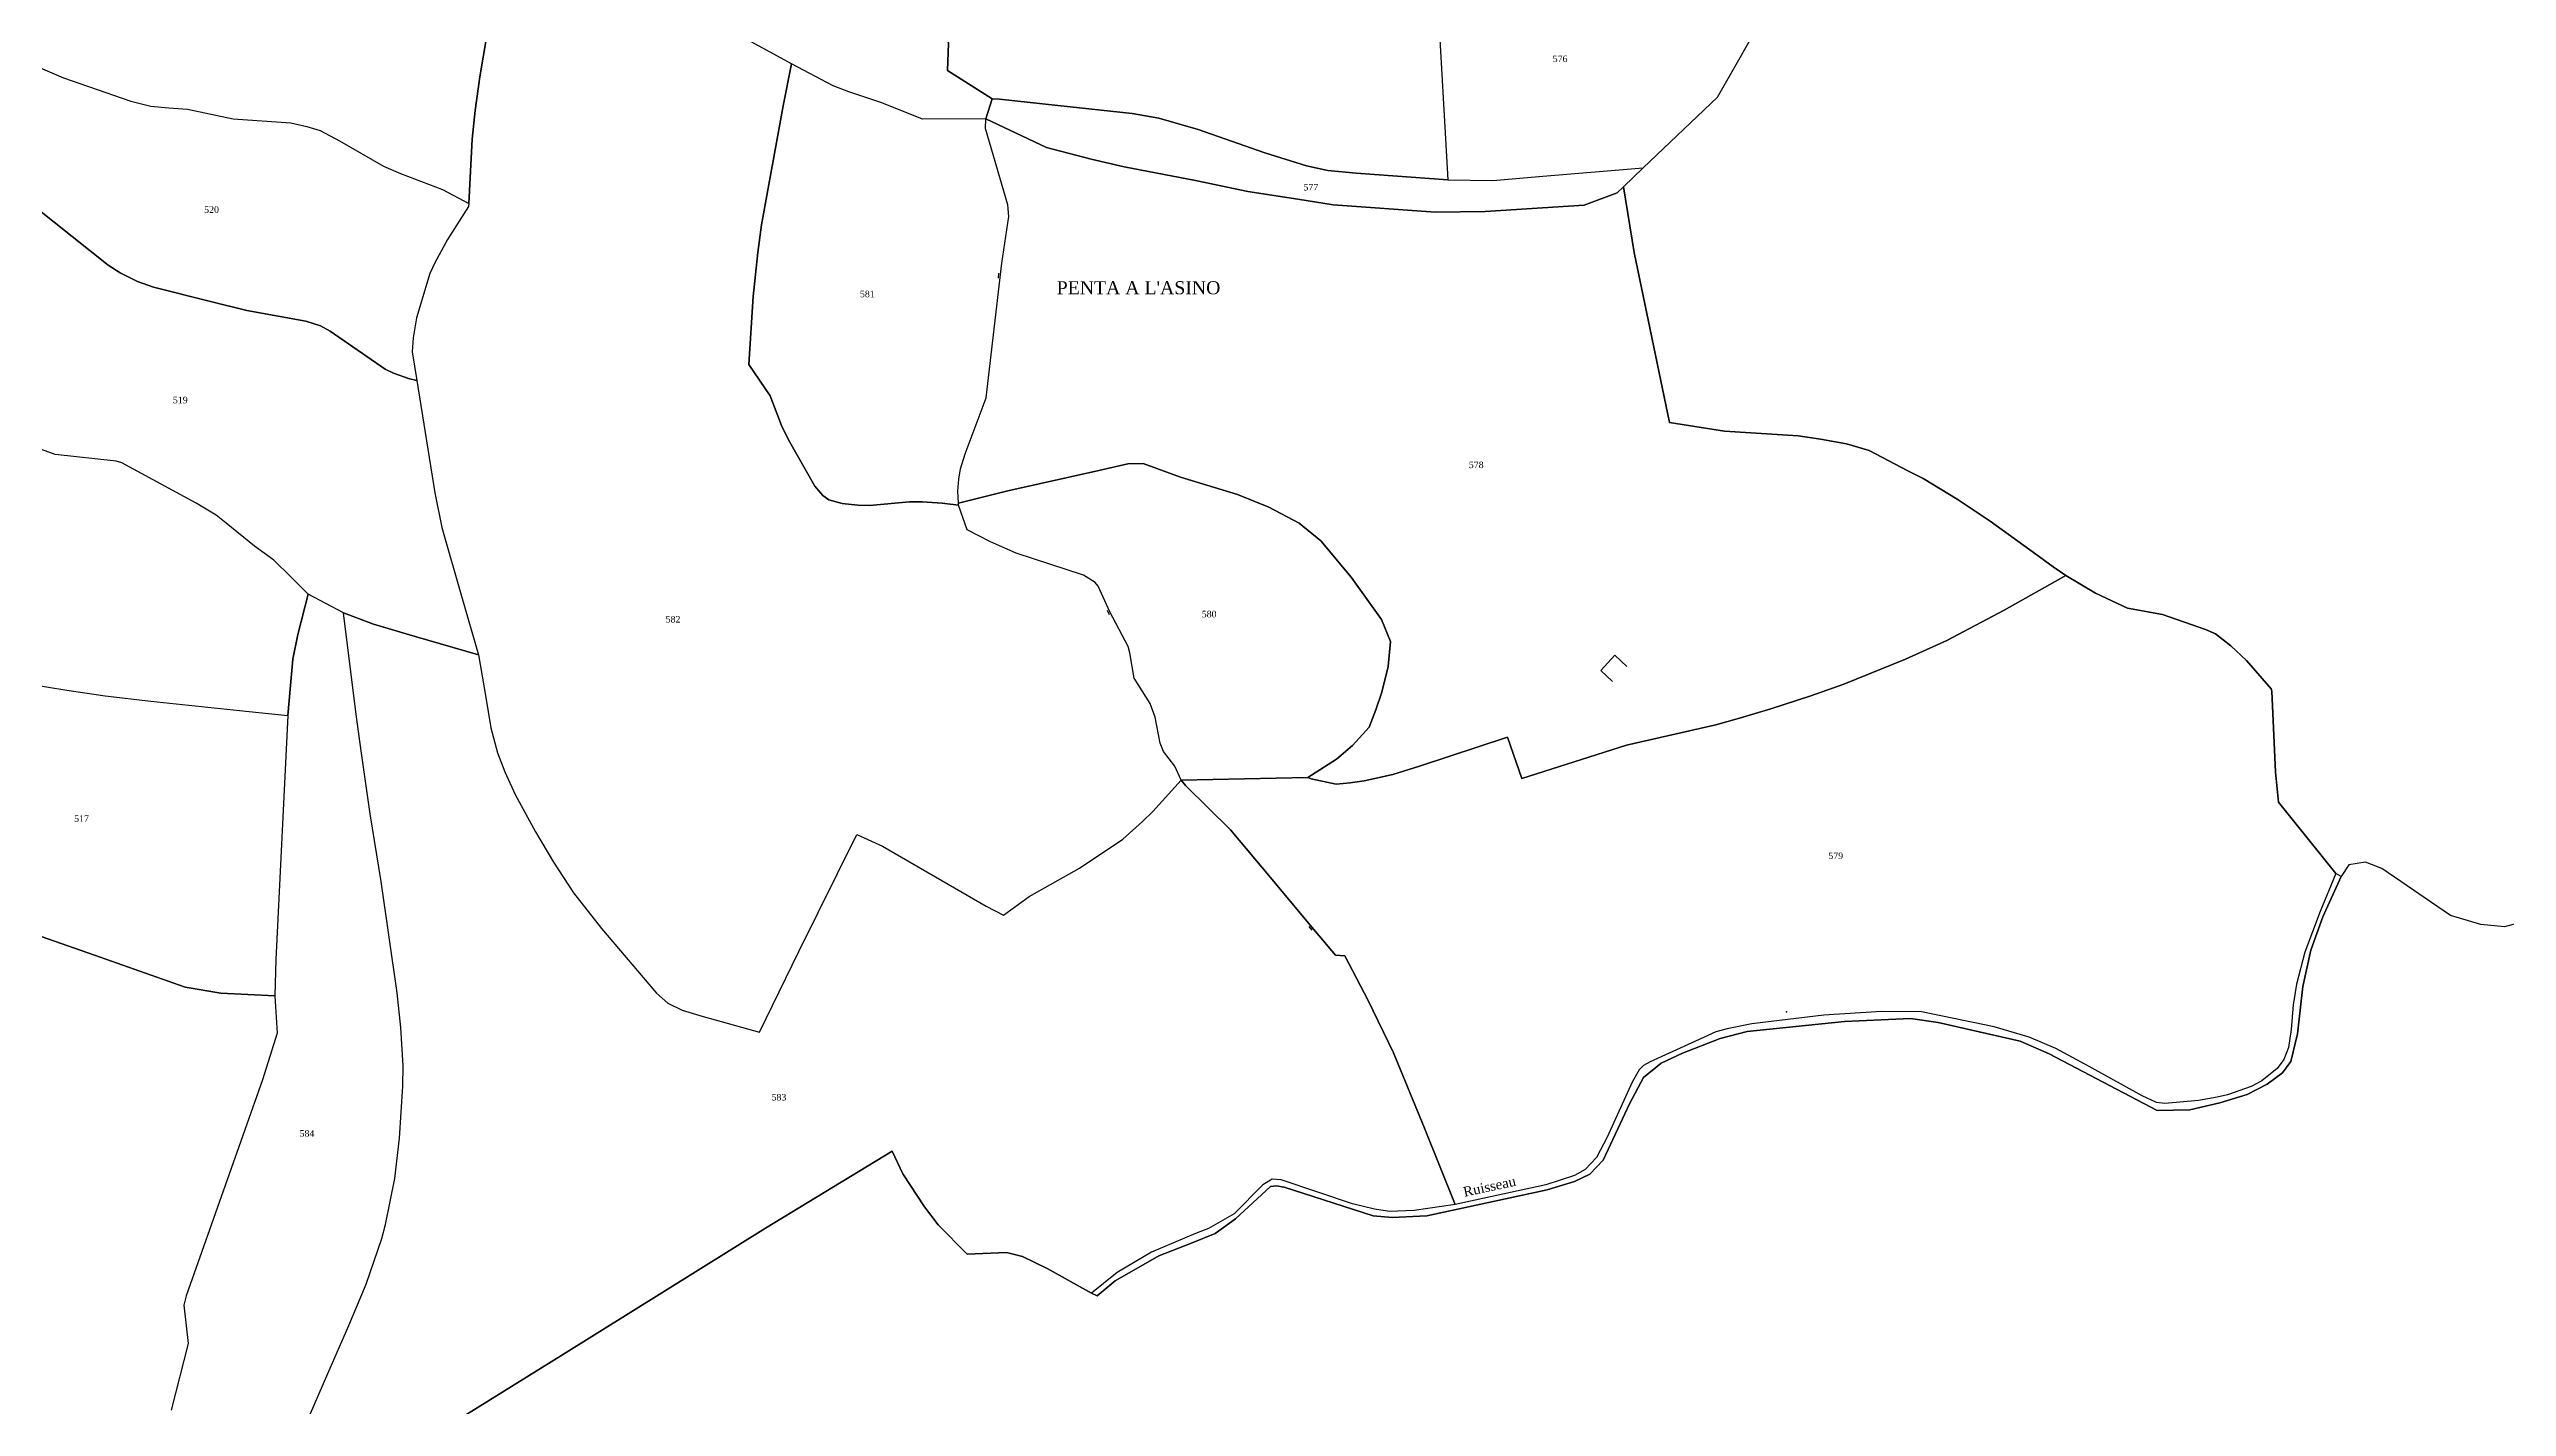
# Model space of a CAD drawing. Extents: x 1208104 to 1212743, y 6150498 to 6153217.
# Drawn here: x 1210997 to 1211749, y 6151159 to 6151575 of the extents above; entities that cross this region are included whole.
import ezdxf

# ---------------------------------------------------------------- set-up
doc = ezdxf.new("R2010")
doc.units = 0
doc.linetypes.add('CONTINU', pattern=[0])
doc.layers.get('0').update_dxf_attribs({"linetype": 'CONTINU'})
for name, color, linetype in [('1FLECHEFL', 7, 'CONTINU'), ('1LIEUDIT', 7, 'CONTINU'), ('1PARCELLE', 7, 'CONTINU'), ('1SECTION', 7, 'CONTINU'), ('1SUBDSECT', 7, 'CONTINU'), ('1TRONFLUV', 7, 'CONTINU'), ('3FISCLINE', 7, 'CONTINUOUS'), ('3LIEUDITTEX', 7, 'CONTINU'), ('3MURNONMI', 7, 'CONTINU'), ('3PARCELLETEX', 7, 'CONTINU'), ('3TRONFLUVTEX', 7, 'CONTINU')]:
    doc.layers.add(name, color=color, linetype=linetype)
doc.styles.get("Standard").update_dxf_attribs({"font": 'Times New Roman'})

# ---------------------------------------------------------------- blocks, each defined once
blk = doc.blocks.new('FLECHRU1')
blk.add_point((0, 0))
blk = doc.blocks.new('MURNOMI')
blk.add_line((-0.75, 0.5), (0.75, 0.5))

msp = doc.modelspace()

# ---------------------------------------------------------------- linework, layer by layer
at = {"layer": '1LIEUDIT'}
for points in [[(1211059.18, 6151115.89), (1211154.41, 6151175.04), (1211216.24, 6151213.57), (1211254.95, 6151237.16), (1211258.24, 6151230.19), (1211264.83, 6151220.09), (1211269.05, 6151214.62), (1211277.97, 6151205.64), (1211289.96, 6151206.11), (1211294.88, 6151204.93), (1211302.41, 6151201.21), (1211316.03, 6151193.7), (1211317.75, 6151192.86), (1211323.2, 6151197.44), (1211336.57, 6151205.18), (1211346.81, 6151209.06), (1211353.8, 6151211.97), (1211360.02, 6151216.43), (1211370.75, 6151226.35), (1211372.57, 6151226.57), (1211374.9, 6151226.17), (1211402.24, 6151217.36), (1211407.96, 6151216.82), (1211418.66, 6151217.39), (1211455.47, 6151225.31), (1211463.84, 6151227.86), (1211468.53, 6151230.09), (1211472.64, 6151234.42), (1211480.77, 6151251.91), (1211484.89, 6151259.75), (1211490.33, 6151264.08), (1211496.85, 6151267.2), (1211508.36, 6151271.65), (1211516.63, 6151273.76), (1211546.44, 6151276.9), (1211566.64, 6151277.76), (1211575.13, 6151276.59), (1211600.25, 6151270.85), (1211609.09, 6151266.97), (1211642.15, 6151249.63), (1211652.16, 6151249.85), (1211661.34, 6151251.95), (1211669.71, 6151254.51), (1211675.86, 6151257.65), (1211680.52, 6151261.13), (1211683.1, 6151264.58), (1211685.13, 6151273.09), (1211686.72, 6151287.55), (1211689.23, 6151298.75), (1211692.91, 6151308.95), (1211698.45, 6151321.25), (1211696.88, 6151322.12), (1211679.29, 6151343.99), (1211678.39, 6151353.17), (1211677.26, 6151377.95), (1211677.03, 6151378.74), (1211669.45, 6151387.38), (1211664.73, 6151391.87), (1211660, 6151395.52), (1211656.95, 6151396.89), (1211643.82, 6151401.48), (1211633.12, 6151403.43), (1211623.24, 6151408.02), (1211614.18, 6151413.41), (1211610.29, 6151416.07), (1211605.02, 6151419.97), (1211591.02, 6151430.05), (1211580.94, 6151436.76), (1211570.5, 6151443.08), (1211565.89, 6151445.41), (1211553.97, 6151451.63), (1211547.04, 6151453.7), (1211539.15, 6151455.17), (1211532.3, 6151456.16), (1211509.73, 6151457.57), (1211492.85, 6151460.26), (1211482.09, 6151512.23), (1211478.83, 6151532.35), (1211484.83, 6151538.21), (1211507.54, 6151559.82), (1211523.2, 6151587.17)], [(1211130.85, 6151578.07), (1211128.78, 6151566.04), (1211127.35, 6151555.74), (1211126.4, 6151547), (1211125.44, 6151527.32), (1211125.25, 6151526.34), (1211118.84, 6151516.27), (1211115, 6151509.14), (1211113.48, 6151505.82), (1211109.35, 6151492.26), (1211108.37, 6151486.12), (1211108.03, 6151481.9), (1211109.47, 6151473.04), (1211114.99, 6151438.73), (1211117.12, 6151428.05), (1211123.2, 6151407.03), (1211128.37, 6151389.13), (1211108.96, 6151394.72), (1211096.19, 6151398.54), (1211087, 6151401.93), (1211076.26, 6151407.72), (1211073.06, 6151395.34), (1211071.55, 6151387.83), (1211070.02, 6151370.53), (1211066.37, 6151295.83), (1211065.97, 6151284.72), (1211049.48, 6151285.53), (1211038.6, 6151287.42), (1211010.81, 6151297.16), (1210988.41, 6151304.98)], [(1211130.85, 6151578.07), (1211128.78, 6151566.04), (1211127.35, 6151555.74), (1211126.4, 6151547), (1211125.44, 6151527.32), (1211125.25, 6151526.34), (1211118.84, 6151516.27), (1211115, 6151509.14), (1211113.48, 6151505.82), (1211109.35, 6151492.26), (1211108.37, 6151486.12), (1211108.03, 6151481.9), (1211109.47, 6151473.04), (1211114.99, 6151438.73), (1211117.12, 6151428.05), (1211123.2, 6151407.03), (1211128.37, 6151389.13), (1211108.96, 6151394.72), (1211096.19, 6151398.54), (1211087, 6151401.93), (1211076.26, 6151407.72), (1211073.06, 6151395.34), (1211071.55, 6151387.83), (1211070.02, 6151370.53), (1211066.37, 6151295.83), (1211065.97, 6151284.72), (1211049.48, 6151285.53), (1211038.6, 6151287.42), (1211010.81, 6151297.16), (1210988.41, 6151304.98)]]:
    msp.add_lwpolyline(points, dxfattribs=at)
at = {"layer": '1PARCELLE'}
for points in [[(1211267.19, 6151630.72), (1211268.21, 6151606.91), (1211270.56, 6151587.64), (1211272.22, 6151576.23), (1211271.86, 6151567.95), (1211285.57, 6151559.32), (1211283.61, 6151553.15), (1211264.25, 6151553.1), (1211251.79, 6151558.06), (1211241.72, 6151561.44), (1211236.89, 6151563.33), (1211224.19, 6151570.06), (1211197.46, 6151584.62), (1211191.43, 6151588.14), (1211208.56, 6151616.8), (1211209.72, 6151619.8), (1211212.89, 6151631.86), (1211218.84, 6151630.6), (1211227.06, 6151626.51), (1211234.85, 6151622.4), (1211238.68, 6151637.98), (1211267.19, 6151630.72)], [(1211421.4, 6151602.09), (1211421.85, 6151590.17), (1211425.02, 6151534.56), (1211396.95, 6151536.55), (1211388.27, 6151537.38), (1211381.76, 6151538.84), (1211369.05, 6151542.81), (1211348.59, 6151549.93), (1211336.54, 6151553.42), (1211328.42, 6151554.86), (1211305.67, 6151557.26), (1211287.85, 6151559.24), (1211285.57, 6151559.32), (1211271.86, 6151567.95), (1211272.22, 6151576.23), (1211270.56, 6151587.64), (1211268.21, 6151606.91), (1211267.19, 6151630.72), (1211308.68, 6151623.29), (1211334.07, 6151618.8), (1211362.14, 6151613.88), (1211390.64, 6151608.1), (1211421.4, 6151602.09)], [(1211421.4, 6151602.09), (1211421.85, 6151590.17), (1211425.02, 6151534.56), (1211438.86, 6151534.33), (1211454.16, 6151535.67), (1211484.83, 6151538.21), (1211507.54, 6151559.82), (1211523.2, 6151587.17), (1211523.79, 6151599.52), (1211499.76, 6151596.41), (1211450.4, 6151599.93), (1211421.4, 6151602.09)], [(1211283.61, 6151553.15), (1211264.25, 6151553.1), (1211251.79, 6151558.06), (1211241.72, 6151561.44), (1211236.89, 6151563.33), (1211224.19, 6151570.06), (1211221.63, 6151557.13), (1211214.98, 6151520.7), (1211213.82, 6151512.26), (1211212.47, 6151498.82), (1211211.12, 6151478), (1211217.66, 6151468.38), (1211221.1, 6151459.36), (1211223.23, 6151454.97), (1211231.32, 6151440.69), (1211233.74, 6151437.85), (1211235.59, 6151436.59), (1211239.69, 6151435.48), (1211244.41, 6151434.92), (1211248.01, 6151434.84), (1211260.24, 6151435.91), (1211264.16, 6151435.9), (1211270.25, 6151435.5), (1211275.24, 6151434.89), (1211275.23, 6151435.58), (1211275.07, 6151439.21), (1211275.38, 6151442.84), (1211275.89, 6151446.08), (1211277.28, 6151450.65), (1211283.78, 6151467.81), (1211288.51, 6151509.03), (1211290.63, 6151523.34), (1211290.41, 6151526.9), (1211283.55, 6151550.25), (1211283.61, 6151553.15)], [(1211425.02, 6151534.56), (1211438.86, 6151534.33), (1211454.16, 6151535.67), (1211484.83, 6151538.21), (1211478.83, 6151532.35), (1211476.88, 6151530.54), (1211466.74, 6151526.77), (1211436.51, 6151524.79), (1211421.24, 6151524.66), (1211389.9, 6151526.83), (1211379.13, 6151528.56), (1211363.82, 6151530.98), (1211347.85, 6151534.29), (1211326, 6151538.53), (1211315.91, 6151540.83), (1211302.19, 6151544.41), (1211283.61, 6151553.15), (1211285.57, 6151559.32), (1211287.85, 6151559.24), (1211305.67, 6151557.26), (1211328.42, 6151554.86), (1211336.54, 6151553.42), (1211348.59, 6151549.93), (1211369.05, 6151542.81), (1211381.76, 6151538.84), (1211388.27, 6151537.38), (1211396.95, 6151536.55), (1211425.02, 6151534.56)], [(1211283.61, 6151553.15), (1211302.19, 6151544.41), (1211315.91, 6151540.83), (1211326, 6151538.53), (1211347.85, 6151534.29), (1211363.82, 6151530.98), (1211379.13, 6151528.56), (1211389.9, 6151526.83), (1211421.24, 6151524.66), (1211436.51, 6151524.79), (1211466.74, 6151526.77), (1211476.88, 6151530.54), (1211478.83, 6151532.35), (1211482.09, 6151512.23), (1211492.85, 6151460.26), (1211509.73, 6151457.57), (1211532.3, 6151456.16), (1211539.15, 6151455.17), (1211547.04, 6151453.7), (1211553.97, 6151451.63), (1211565.89, 6151445.41), (1211570.5, 6151443.08), (1211580.94, 6151436.76), (1211591.02, 6151430.05), (1211605.02, 6151419.97), (1211610.29, 6151416.07), (1211614.18, 6151413.41), (1211595.32, 6151402.79), (1211577.82, 6151393.46), (1211565.08, 6151387.8), (1211546.28, 6151380.16), (1211536.16, 6151376.56), (1211523.95, 6151372.62), (1211514.32, 6151369.71), (1211507.11, 6151367.72), (1211479.7, 6151361.43), (1211447.73, 6151351.25), (1211443.35, 6151363.92), (1211416.39, 6151355.06), (1211408.16, 6151352.52), (1211399.42, 6151350.56), (1211395.2, 6151349.89), (1211390.82, 6151349.52), (1211383.25, 6151351.16), (1211382.16, 6151351.59), (1211390.96, 6151357.14), (1211395.82, 6151361.38), (1211400.93, 6151367.01), (1211403.04, 6151372.3), (1211404.84, 6151377.66), (1211406.76, 6151385.5), (1211407.5, 6151393.23), (1211404.74, 6151399.94), (1211395.44, 6151412.92), (1211386.22, 6151423.98), (1211379.54, 6151429.37), (1211370.28, 6151434.29), (1211360.67, 6151438.2), (1211343.2, 6151443.52), (1211331.77, 6151447.72), (1211327.12, 6151447.55), (1211318.19, 6151445.57), (1211290.36, 6151439.31), (1211275.23, 6151435.58), (1211275.07, 6151439.21), (1211275.38, 6151442.84), (1211275.89, 6151446.08), (1211277.28, 6151450.65), (1211283.78, 6151467.81), (1211288.51, 6151509.03), (1211290.63, 6151523.34), (1211290.41, 6151526.9), (1211283.55, 6151550.25), (1211283.61, 6151553.15)], [(1211343.4, 6151350.74), (1211341.48, 6151355), (1211338.05, 6151359.51), (1211336.96, 6151362.06), (1211335.44, 6151369.98), (1211333.93, 6151374.21), (1211329.02, 6151381.95), (1211327.75, 6151389.77), (1211327.16, 6151391.64), (1211321.6, 6151402.23), (1211318.05, 6151410.08), (1211317.08, 6151411.22), (1211313.52, 6151413.51), (1211292.95, 6151420.2), (1211285.07, 6151423.72), (1211277.94, 6151427.34), (1211275.24, 6151434.89), (1211275.23, 6151435.58), (1211290.36, 6151439.31), (1211318.19, 6151445.57), (1211327.12, 6151447.55), (1211331.77, 6151447.72), (1211343.2, 6151443.52), (1211360.67, 6151438.2), (1211370.28, 6151434.29), (1211379.54, 6151429.37), (1211386.22, 6151423.98), (1211395.44, 6151412.92), (1211404.74, 6151399.94), (1211407.5, 6151393.23), (1211406.76, 6151385.5), (1211404.84, 6151377.66), (1211403.04, 6151372.3), (1211400.93, 6151367.01), (1211395.82, 6151361.38), (1211390.96, 6151357.14), (1211382.16, 6151351.59), (1211343.4, 6151350.74)], [(1211343.4, 6151350.74), (1211382.16, 6151351.59), (1211383.25, 6151351.16), (1211390.82, 6151349.52), (1211395.2, 6151349.89), (1211399.42, 6151350.56), (1211408.16, 6151352.52), (1211416.39, 6151355.06), (1211443.35, 6151363.92), (1211447.73, 6151351.25), (1211479.7, 6151361.43), (1211507.11, 6151367.72), (1211514.32, 6151369.71), (1211523.95, 6151372.62), (1211536.16, 6151376.56), (1211546.28, 6151380.16), (1211565.08, 6151387.8), (1211577.82, 6151393.46), (1211595.32, 6151402.79), (1211614.18, 6151413.41), (1211623.24, 6151408.02), (1211633.12, 6151403.43), (1211643.82, 6151401.48), (1211656.95, 6151396.89), (1211660, 6151395.52), (1211664.73, 6151391.87), (1211669.45, 6151387.38), (1211677.03, 6151378.74), (1211677.26, 6151377.95), (1211678.39, 6151353.17), (1211679.29, 6151343.99), (1211696.88, 6151322.12), (1211692.08, 6151310.52), (1211687.33, 6151298.08), (1211684.76, 6151288.26), (1211683.75, 6151281.92), (1211683.12, 6151274.44), (1211682.33, 6151268.87), (1211680.9, 6151265.25), (1211678.85, 6151262.51), (1211674.15, 6151258.74), (1211670.88, 6151257), (1211663.64, 6151254.37), (1211660.56, 6151253.67), (1211654.83, 6151252.67), (1211644.48, 6151251.81), (1211642, 6151252.08), (1211637.55, 6151254.15), (1211621.35, 6151263.1), (1211611.1, 6151268.65), (1211602.97, 6151272.09), (1211592.23, 6151275.23), (1211569.99, 6151279.81), (1211557.81, 6151279.9), (1211540.16, 6151278.8), (1211518.06, 6151276.12), (1211510.59, 6151274.67), (1211507.09, 6151273.66), (1211500.87, 6151270.89), (1211486.94, 6151264.51), (1211484.93, 6151263.37), (1211483.62, 6151262.07), (1211481.43, 6151258.29), (1211473.82, 6151241.5), (1211470.51, 6151235.19), (1211467.1, 6151231.51), (1211463.82, 6151229.71), (1211455.04, 6151226.83), (1211427.31, 6151220.82), (1211417.89, 6151244.17), (1211408.39, 6151267.32), (1211400.68, 6151283.33), (1211393.54, 6151296.95), (1211390.69, 6151297.16), (1211383.44, 6151305.7), (1211370.75, 6151320.96), (1211358.52, 6151335.51), (1211344.77, 6151349.11), (1211343.4, 6151350.74)], [(1210967.04, 6151379.2), (1210970.63, 6151380.75), (1210973.29, 6151381.42), (1210983.13, 6151381.17), (1210989.92, 6151380.29), (1211002.34, 6151378.32), (1211014.1, 6151376.56), (1211028.05, 6151374.93), (1211055.24, 6151372.08), (1211070.02, 6151370.53), (1211066.37, 6151295.83), (1211065.97, 6151284.72), (1211049.48, 6151285.53), (1211038.6, 6151287.42), (1211010.81, 6151297.16), (1210988.41, 6151304.98), (1210957.9, 6151315.73), (1210966.71, 6151339.29), (1210967.04, 6151379.2)]]:
    msp.add_lwpolyline(points, close=True, dxfattribs=at)
for points in [[(1211130.85, 6151578.07), (1211128.78, 6151566.04), (1211127.35, 6151555.74), (1211126.4, 6151547), (1211125.44, 6151527.32), (1211125.44, 6151527.32), (1211125.25, 6151526.34), (1211118.84, 6151516.27), (1211115, 6151509.14), (1211113.48, 6151505.82), (1211109.35, 6151492.26), (1211108.37, 6151486.12), (1211108.03, 6151481.9), (1211109.47, 6151473.04), (1211114.99, 6151438.73), (1211117.12, 6151428.05), (1211123.2, 6151407.03), (1211128.37, 6151389.13), (1211130.64, 6151376.06), (1211132.13, 6151366.76), (1211134.13, 6151359.11), (1211136.43, 6151353.34), (1211139.55, 6151346.31), (1211145.77, 6151334.93), (1211151.27, 6151325.65), (1211157.4, 6151316.25), (1211166.05, 6151305.37), (1211182.82, 6151285.53), (1211186.35, 6151282.45), (1211190.71, 6151280.35), (1211197.07, 6151278.38), (1211214.34, 6151273.6), (1211226.37, 6151298.27), (1211244.18, 6151334.08), (1211251.99, 6151330.57), (1211283.74, 6151312.21), (1211289.06, 6151309.4), (1211296.91, 6151315.13), (1211312.28, 6151323.83), (1211325.56, 6151332.73), (1211331.55, 6151338.07), (1211334.71, 6151341.13), (1211343.4, 6151350.74), (1211341.48, 6151355), (1211338.05, 6151359.51), (1211336.96, 6151362.06), (1211335.44, 6151369.98), (1211333.93, 6151374.21), (1211329.02, 6151381.95), (1211327.75, 6151389.77), (1211327.16, 6151391.64), (1211321.6, 6151402.23), (1211318.05, 6151410.08), (1211317.08, 6151411.22), (1211313.52, 6151413.51), (1211292.95, 6151420.2), (1211285.07, 6151423.72), (1211277.94, 6151427.34), (1211275.24, 6151434.89), (1211270.25, 6151435.5), (1211264.16, 6151435.9), (1211260.24, 6151435.91), (1211248.01, 6151434.84), (1211244.41, 6151434.92), (1211239.69, 6151435.48), (1211235.59, 6151436.59), (1211233.74, 6151437.85), (1211231.32, 6151440.69), (1211223.23, 6151454.97), (1211221.1, 6151459.36), (1211217.66, 6151468.38), (1211211.12, 6151478), (1211212.47, 6151498.82), (1211213.82, 6151512.26), (1211214.98, 6151520.7), (1211221.63, 6151557.13), (1211224.19, 6151570.06), (1211197.46, 6151584.62)], [(1210991.32, 6151570.01), (1211001.35, 6151565.79), (1211021.94, 6151558.59), (1211028.03, 6151557.09), (1211033.53, 6151556.51), (1211039.27, 6151556.17), (1211053.27, 6151553.2), (1211070.94, 6151551.97), (1211075.82, 6151550.81), (1211079.85, 6151549.58), (1211085.84, 6151546.46), (1211099.29, 6151538.73), (1211104.53, 6151536.43), (1211117.35, 6151531.55), (1211125.44, 6151527.32), (1211125.44, 6151527.32), (1211126.4, 6151547), (1211127.35, 6151555.74), (1211128.78, 6151566.04), (1211130.85, 6151578.07)], [(1210991.32, 6151570.01), (1211001.35, 6151565.79), (1211021.94, 6151558.59), (1211028.03, 6151557.09), (1211033.53, 6151556.51), (1211039.27, 6151556.17), (1211053.27, 6151553.2), (1211070.94, 6151551.97), (1211075.82, 6151550.81), (1211079.85, 6151549.58), (1211085.84, 6151546.46), (1211099.29, 6151538.73), (1211104.53, 6151536.43), (1211117.35, 6151531.55), (1211125.44, 6151527.32), (1211125.44, 6151527.32), (1211125.25, 6151526.34), (1211118.84, 6151516.27), (1211115, 6151509.14), (1211113.48, 6151505.82), (1211109.35, 6151492.26), (1211108.37, 6151486.12), (1211108.03, 6151481.9), (1211109.47, 6151473.04), (1211106.88, 6151473.7), (1211102.35, 6151475.32), (1211099.83, 6151476.52), (1211082.98, 6151488.21), (1211079.97, 6151489.87), (1211075.51, 6151491.2), (1211057.41, 6151494.5), (1211046.36, 6151497.24), (1211028.91, 6151501.63), (1211023.99, 6151503.42), (1211018.63, 6151506.03), (1211015.02, 6151508.4), (1210970.27, 6151543.93)], [(1210970.27, 6151543.93), (1211015.02, 6151508.4), (1211018.63, 6151506.03), (1211023.99, 6151503.42), (1211028.91, 6151501.63), (1211046.36, 6151497.24), (1211057.41, 6151494.5), (1211075.51, 6151491.2), (1211079.97, 6151489.87), (1211082.98, 6151488.21), (1211099.83, 6151476.52), (1211102.35, 6151475.32), (1211106.88, 6151473.7), (1211109.47, 6151473.04), (1211109.47, 6151473.04), (1211114.99, 6151438.73), (1211117.12, 6151428.05), (1211123.2, 6151407.03), (1211128.37, 6151389.13), (1211108.96, 6151394.72), (1211096.19, 6151398.54), (1211087, 6151401.93), (1211076.26, 6151407.72), (1211070.91, 6151412.99), (1211065.76, 6151418.08), (1211059.78, 6151422.37), (1211051.12, 6151429.45), (1211048.05, 6151431.84), (1211041.93, 6151435.54), (1211019.23, 6151447.89), (1211017.48, 6151448.43), (1210998.76, 6151450.45), (1210985.6, 6151455.2)], [(1210989.92, 6151380.29), (1211002.34, 6151378.32), (1211014.1, 6151376.56), (1211028.05, 6151374.93), (1211055.24, 6151372.08), (1211070.02, 6151370.53), (1211071.55, 6151387.83), (1211073.06, 6151395.34), (1211076.26, 6151407.72), (1211076.26, 6151407.72), (1211070.91, 6151412.99), (1211065.76, 6151418.08), (1211059.78, 6151422.37), (1211051.12, 6151429.45), (1211048.05, 6151431.84), (1211041.93, 6151435.54), (1211019.23, 6151447.89), (1211017.48, 6151448.43), (1210998.76, 6151450.45), (1210985.6, 6151455.2)], [(1211073.94, 6151150.06), (1211082.2, 6151169.16), (1211088.64, 6151183.78), (1211094.01, 6151196.42), (1211098.81, 6151210.47), (1211099.85, 6151214.72), (1211102.72, 6151228.78), (1211104.21, 6151241.19), (1211105.18, 6151257.11), (1211105.25, 6151263.26), (1211104.62, 6151275.01), (1211103.44, 6151285.67), (1211098.57, 6151319.74), (1211095.17, 6151340.48), (1211092.52, 6151358.99), (1211090.86, 6151370.82), (1211087, 6151401.93), (1211087, 6151401.93), (1211076.26, 6151407.72), (1211073.06, 6151395.34), (1211071.55, 6151387.83), (1211070.02, 6151370.53), (1211066.37, 6151295.83), (1211065.97, 6151284.72), (1211066.72, 6151273.31), (1211062.28, 6151258.96), (1211051.43, 6151228.36), (1211038.91, 6151192.85), (1211038.2, 6151190.03), (1211039.51, 6151178.29), (1211034.29, 6151157.92)], [(1211073.94, 6151150.06), (1211082.2, 6151169.16), (1211088.64, 6151183.78), (1211094.01, 6151196.42), (1211098.81, 6151210.47), (1211099.85, 6151214.72), (1211102.72, 6151228.78), (1211104.21, 6151241.19), (1211105.18, 6151257.11), (1211105.25, 6151263.26), (1211104.62, 6151275.01), (1211103.44, 6151285.67), (1211098.57, 6151319.74), (1211095.17, 6151340.48), (1211092.52, 6151358.99), (1211090.86, 6151370.82), (1211087, 6151401.93), (1211096.19, 6151398.54), (1211108.96, 6151394.72), (1211128.37, 6151389.13), (1211128.37, 6151389.13), (1211130.64, 6151376.06), (1211132.13, 6151366.76), (1211134.13, 6151359.11), (1211136.43, 6151353.34), (1211139.55, 6151346.31), (1211145.77, 6151334.93), (1211151.27, 6151325.65), (1211157.4, 6151316.25), (1211166.05, 6151305.37), (1211182.82, 6151285.53), (1211186.35, 6151282.45), (1211190.71, 6151280.35), (1211197.07, 6151278.38), (1211214.34, 6151273.6), (1211226.37, 6151298.27), (1211244.18, 6151334.08), (1211251.99, 6151330.57), (1211283.74, 6151312.21), (1211289.06, 6151309.4), (1211296.91, 6151315.13), (1211312.28, 6151323.83), (1211325.56, 6151332.73), (1211331.55, 6151338.07), (1211334.71, 6151341.13), (1211343.4, 6151350.74), (1211344.77, 6151349.11), (1211358.52, 6151335.51), (1211370.75, 6151320.96), (1211383.44, 6151305.7), (1211390.69, 6151297.16), (1211393.54, 6151296.95), (1211400.68, 6151283.33), (1211408.39, 6151267.32), (1211417.89, 6151244.17), (1211427.31, 6151220.82), (1211414.72, 6151218.97), (1211407.2, 6151218.69), (1211402.61, 6151219.38), (1211395.88, 6151221.09), (1211374.01, 6151228.43), (1211371.31, 6151228.55), (1211368.41, 6151226.9), (1211359.61, 6151217.99), (1211351.75, 6151213.47), (1211347.77, 6151211.92), (1211334.33, 6151206.23), (1211323.88, 6151200.07), (1211316.03, 6151193.7), (1211302.41, 6151201.21), (1211294.88, 6151204.93), (1211289.96, 6151206.11), (1211277.97, 6151205.64), (1211269.05, 6151214.62), (1211264.83, 6151220.09), (1211258.24, 6151230.19), (1211254.95, 6151237.16), (1211216.24, 6151213.57), (1211154.41, 6151175.04), (1211059.18, 6151115.89)], [(1210962.11, 6151117.63), (1210948.77, 6151162.62), (1210932.48, 6151210.7), (1210917.3, 6151255.63), (1210910.08, 6151277.93), (1210945.87, 6151283.05), (1210957.9, 6151315.73), (1210957.9, 6151315.73), (1210988.41, 6151304.98), (1211010.81, 6151297.16), (1211038.6, 6151287.42), (1211049.48, 6151285.53), (1211065.97, 6151284.72), (1211066.72, 6151273.31), (1211062.28, 6151258.96), (1211051.43, 6151228.36), (1211038.91, 6151192.85), (1211038.2, 6151190.03), (1211039.51, 6151178.29), (1211034.29, 6151157.92)]]:
    msp.add_lwpolyline(points, dxfattribs=at)
at = {"layer": '1SECTION'}
msp.add_lwpolyline([(1211753.8, 6151307.24), (1211748.44, 6151305.88), (1211741.26, 6151306.57), (1211731.95, 6151309.31), (1211710.94, 6151323.69), (1211705.89, 6151325.61), (1211700.81, 6151324.8), (1211698.45, 6151321.25), (1211692.91, 6151308.95), (1211689.23, 6151298.75), (1211686.72, 6151287.55), (1211685.13, 6151273.09), (1211683.1, 6151264.58), (1211680.52, 6151261.13), (1211675.86, 6151257.65), (1211669.71, 6151254.51), (1211661.34, 6151251.95), (1211652.16, 6151249.85), (1211642.15, 6151249.63), (1211609.09, 6151266.97), (1211600.25, 6151270.85), (1211575.13, 6151276.59), (1211566.64, 6151277.76), (1211546.44, 6151276.9), (1211516.63, 6151273.76), (1211508.36, 6151271.65), (1211496.85, 6151267.2), (1211490.33, 6151264.08), (1211484.89, 6151259.75), (1211480.77, 6151251.91), (1211472.64, 6151234.42), (1211468.53, 6151230.09), (1211463.84, 6151227.86), (1211455.47, 6151225.31), (1211418.66, 6151217.39), (1211407.96, 6151216.82), (1211402.24, 6151217.36), (1211374.9, 6151226.17), (1211372.57, 6151226.57), (1211370.75, 6151226.35), (1211360.02, 6151216.43), (1211353.8, 6151211.97), (1211346.81, 6151209.06), (1211336.57, 6151205.18), (1211323.2, 6151197.44), (1211317.75, 6151192.86), (1211316.03, 6151193.7), (1211302.41, 6151201.21), (1211294.88, 6151204.93), (1211289.96, 6151206.11), (1211277.97, 6151205.64), (1211269.05, 6151214.62), (1211264.83, 6151220.09), (1211258.24, 6151230.19), (1211254.95, 6151237.16), (1211216.24, 6151213.57), (1211154.41, 6151175.04), (1211059.18, 6151115.89)], dxfattribs=at)
at = {"layer": '1SUBDSECT'}
msp.add_lwpolyline([(1211059.18, 6151115.89), (1211154.41, 6151175.04), (1211216.24, 6151213.57), (1211254.95, 6151237.16), (1211258.24, 6151230.19), (1211264.83, 6151220.09), (1211269.05, 6151214.62), (1211277.97, 6151205.64), (1211289.96, 6151206.11), (1211294.88, 6151204.93), (1211302.41, 6151201.21), (1211316.03, 6151193.7), (1211317.75, 6151192.86), (1211323.2, 6151197.44), (1211336.57, 6151205.18), (1211346.81, 6151209.06), (1211353.8, 6151211.97), (1211360.02, 6151216.43), (1211370.75, 6151226.35), (1211372.57, 6151226.57), (1211374.9, 6151226.17), (1211402.24, 6151217.36), (1211407.96, 6151216.82), (1211418.66, 6151217.39), (1211455.47, 6151225.31), (1211463.84, 6151227.86), (1211468.53, 6151230.09), (1211472.64, 6151234.42), (1211480.77, 6151251.91), (1211484.89, 6151259.75), (1211490.33, 6151264.08), (1211496.85, 6151267.2), (1211508.36, 6151271.65), (1211516.63, 6151273.76), (1211546.44, 6151276.9), (1211566.64, 6151277.76), (1211575.13, 6151276.59), (1211600.25, 6151270.85), (1211609.09, 6151266.97), (1211642.15, 6151249.63), (1211652.16, 6151249.85), (1211661.34, 6151251.95), (1211669.71, 6151254.51), (1211675.86, 6151257.65), (1211680.52, 6151261.13), (1211683.1, 6151264.58), (1211685.13, 6151273.09), (1211686.72, 6151287.55), (1211689.23, 6151298.75), (1211692.91, 6151308.95), (1211698.45, 6151321.25), (1211696.88, 6151322.12), (1211679.29, 6151343.99), (1211678.39, 6151353.17), (1211677.26, 6151377.95), (1211677.03, 6151378.74), (1211669.45, 6151387.38), (1211664.73, 6151391.87), (1211660, 6151395.52), (1211656.95, 6151396.89), (1211643.82, 6151401.48), (1211633.12, 6151403.43), (1211623.24, 6151408.02), (1211614.18, 6151413.41), (1211610.29, 6151416.07), (1211605.02, 6151419.97), (1211591.02, 6151430.05), (1211580.94, 6151436.76), (1211570.5, 6151443.08), (1211565.89, 6151445.41), (1211553.97, 6151451.63), (1211547.04, 6151453.7), (1211539.15, 6151455.17), (1211532.3, 6151456.16), (1211509.73, 6151457.57), (1211492.85, 6151460.26), (1211482.09, 6151512.23), (1211478.83, 6151532.35), (1211484.83, 6151538.21), (1211507.54, 6151559.82), (1211523.2, 6151587.17)], dxfattribs=at)
at = {"layer": '1TRONFLUV'}
msp.add_lwpolyline([(1211427.31, 6151220.82), (1211414.72, 6151218.97), (1211407.2, 6151218.69), (1211402.61, 6151219.38), (1211395.88, 6151221.09), (1211374.01, 6151228.43), (1211371.31, 6151228.55), (1211368.41, 6151226.9), (1211359.61, 6151217.99), (1211351.75, 6151213.47), (1211347.77, 6151211.92), (1211334.33, 6151206.23), (1211323.88, 6151200.07), (1211316.03, 6151193.7), (1211317.75, 6151192.86), (1211323.2, 6151197.44), (1211336.57, 6151205.18), (1211346.81, 6151209.06), (1211353.8, 6151211.97), (1211360.02, 6151216.43), (1211370.75, 6151226.35), (1211372.57, 6151226.57), (1211374.9, 6151226.17), (1211402.24, 6151217.36), (1211407.96, 6151216.82), (1211418.66, 6151217.39), (1211455.47, 6151225.31), (1211463.84, 6151227.86), (1211468.53, 6151230.09), (1211472.64, 6151234.42), (1211480.77, 6151251.91), (1211484.89, 6151259.75), (1211490.33, 6151264.08), (1211496.85, 6151267.2), (1211508.36, 6151271.65), (1211516.63, 6151273.76), (1211546.44, 6151276.9), (1211566.64, 6151277.76), (1211575.13, 6151276.59), (1211600.25, 6151270.85), (1211609.09, 6151266.97), (1211642.15, 6151249.63), (1211652.16, 6151249.85), (1211661.34, 6151251.95), (1211669.71, 6151254.51), (1211675.86, 6151257.65), (1211680.52, 6151261.13), (1211683.1, 6151264.58), (1211685.13, 6151273.09), (1211686.72, 6151287.55), (1211689.23, 6151298.75), (1211692.91, 6151308.95), (1211698.45, 6151321.25), (1211696.88, 6151322.12), (1211692.08, 6151310.52), (1211687.33, 6151298.08), (1211684.76, 6151288.26), (1211683.75, 6151281.92), (1211683.12, 6151274.44), (1211682.33, 6151268.87), (1211680.9, 6151265.25), (1211678.85, 6151262.51), (1211674.15, 6151258.74), (1211670.88, 6151257), (1211663.64, 6151254.37), (1211660.56, 6151253.67), (1211654.83, 6151252.67), (1211644.48, 6151251.81), (1211642, 6151252.08), (1211637.55, 6151254.15), (1211621.35, 6151263.1), (1211611.1, 6151268.65), (1211602.97, 6151272.09), (1211592.23, 6151275.23), (1211569.99, 6151279.81), (1211557.81, 6151279.9), (1211540.16, 6151278.8), (1211518.06, 6151276.12), (1211510.59, 6151274.67), (1211507.09, 6151273.66), (1211500.87, 6151270.89), (1211486.94, 6151264.51), (1211484.93, 6151263.37), (1211483.62, 6151262.07), (1211481.43, 6151258.29), (1211473.82, 6151241.5), (1211470.51, 6151235.19), (1211467.1, 6151231.51), (1211463.82, 6151229.71), (1211455.04, 6151226.83), (1211427.31, 6151220.82)], close=True, dxfattribs=at)
at = {"layer": '3FISCLINE'}
msp.add_lwpolyline([(1211475.47, 6151380.9), (1211471.83, 6151384.27), (1211476.17, 6151389.01), (1211479.81, 6151385.54)], dxfattribs=at)

# ---------------------------------------------------------------- block references
at = {"layer": '1FLECHEFL', "rotation": 4.8}
msp.add_blockref('FLECHRU1', (1211528.72, 6151279.78), dxfattribs=at)
at = {"layer": '3MURNONMI'}
for p, rotation in [((1211288.06, 6151505.14), 83.5), ((1211321.6, 6151402.23), 114.4), ((1211383.44, 6151305.7), 129.8)]:
    msp.add_blockref('MURNOMI', p, dxfattribs=dict(at, rotation=rotation))

# ---------------------------------------------------------------- texts
at = {"layer": '3LIEUDITTEX'}
msp.add_text("PENTA A L'ASINO", height=4, dxfattribs=at).set_placement((1211305.33, 6151499.49))
at = {"layer": '3PARCELLETEX'}
for s, p in [('576', (1211457.14, 6151570.56)), ('577', (1211380.85, 6151531.26)), ('520', (1211044.38, 6151524.41)), ('581', (1211245.1, 6151498.58)), ('519', (1211034.81, 6151466.12)), ('578', (1211431.47, 6151446.27)), ('582', (1211185.63, 6151399)), ('580', (1211349.72, 6151400.59)), ('517', (1211004.59, 6151337.99)), ('579', (1211541.51, 6151326.59)), ('583', (1211218.05, 6151252.69)), ('584', (1211073.58, 6151241.6))]:
    msp.add_text(s, height=2, dxfattribs=at).set_placement(p)
at = {"layer": '3TRONFLUVTEX'}
msp.add_text('Ruisseau', height=3, rotation=12.2, dxfattribs=at).set_placement((1211430.12, 6151223.17))

doc.saveas('drawing.dxf')
